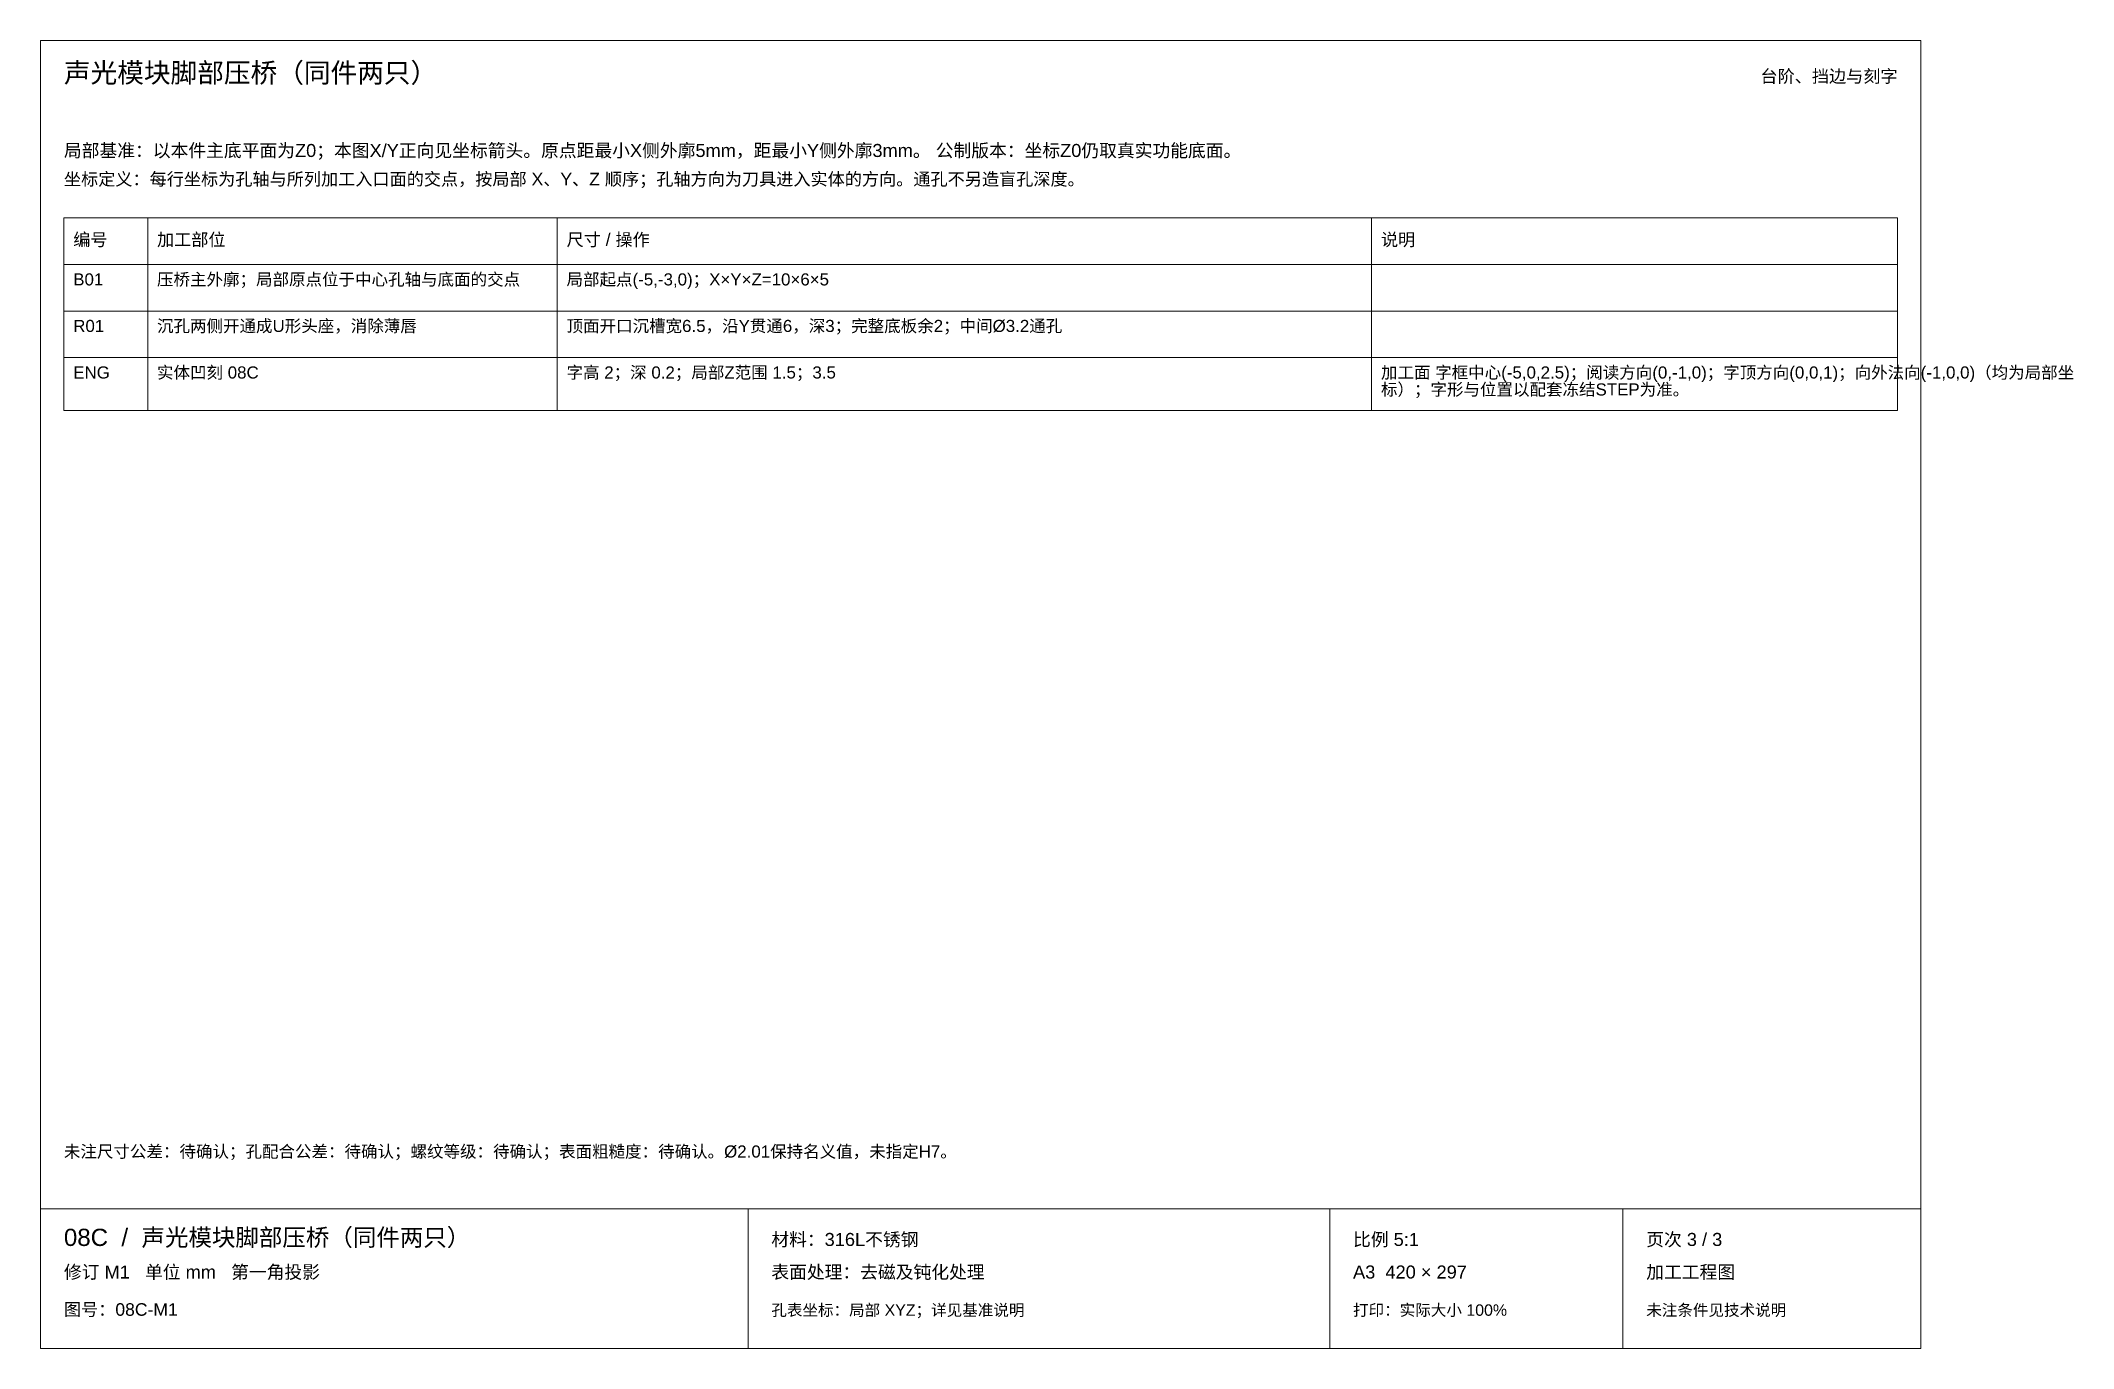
# Paper-space layout '03_孔表及加工说明' of a CAD drawing. Header units: millimetres. Extents: x 8 to 445, y 8 to 289.
import ezdxf
from ezdxf.enums import TextEntityAlignment as Align

# ---------------------------------------------------------------- set-up
doc = ezdxf.new("R2010")
doc.units = ezdxf.units.MM
doc.layers.add('ANNOTATIONS', color=7, linetype='CONTINUOUS', lineweight=18)
doc.styles.add('CJK', font='Arial Unicode.ttf')

psp = doc.layouts.new('03_孔表及加工说明')

# ---------------------------------------------------------------- linework, layer by layer
at = {"layer": 'ANNOTATIONS'}
for p, q in [((412, 289), (8, 289)), ((8, 289), (8, 8)), ((412, 8), (412, 289)), ((31, 250.9), (13, 250.9)), ((13, 250.9), (13, 240.9)), ((31, 240.9), (31, 250.9)), ((119, 250.9), (31, 250.9)), ((31, 250.9), (31, 240.9)), ((119, 240.9), (119, 250.9)), ((294, 250.9), (119, 250.9)), ((119, 250.9), (119, 240.9)), ((294, 240.9), (294, 250.9)), ((407, 250.9), (294, 250.9)), ((294, 250.9), (294, 240.9)), ((407, 240.9), (407, 250.9)), ((13, 240.9), (31, 240.9)), ((31, 240.9), (13, 240.9)), ((13, 240.9), (13, 230.9)), ((31, 240.9), (119, 240.9)), ((31, 230.9), (31, 240.9)), ((119, 240.9), (31, 240.9)), ((31, 240.9), (31, 230.9)), ((119, 240.9), (294, 240.9)), ((119, 230.9), (119, 240.9)), ((294, 240.9), (119, 240.9)), ((119, 240.9), (119, 230.9)), ((294, 240.9), (407, 240.9)), ((294, 230.9), (294, 240.9)), ((407, 240.9), (294, 240.9)), ((294, 240.9), (294, 230.9)), ((407, 230.9), (407, 240.9)), ((13, 230.9), (31, 230.9)), ((31, 230.9), (13, 230.9)), ((13, 230.9), (13, 220.9)), ((31, 230.9), (119, 230.9)), ((31, 220.9), (31, 230.9)), ((119, 230.9), (31, 230.9)), ((31, 230.9), (31, 220.9)), ((119, 230.9), (294, 230.9)), ((119, 220.9), (119, 230.9)), ((294, 230.9), (119, 230.9)), ((119, 230.9), (119, 220.9)), ((294, 230.9), (407, 230.9)), ((294, 220.9), (294, 230.9)), ((407, 230.9), (294, 230.9)), ((294, 230.9), (294, 220.9)), ((407, 220.9), (407, 230.9)), ((13, 220.9), (31, 220.9)), ((31, 220.9), (13, 220.9)), ((13, 220.9), (13, 209.5)), ((31, 220.9), (119, 220.9)), ((31, 209.5), (31, 220.9)), ((119, 220.9), (31, 220.9)), ((31, 220.9), (31, 209.5)), ((119, 220.9), (294, 220.9)), ((119, 209.5), (119, 220.9)), ((294, 220.9), (119, 220.9)), ((119, 220.9), (119, 209.5)), ((294, 220.9), (407, 220.9)), ((294, 209.5), (294, 220.9)), ((407, 220.9), (294, 220.9)), ((294, 220.9), (294, 209.5)), ((407, 209.5), (407, 220.9)), ((13, 209.5), (31, 209.5)), ((31, 209.5), (119, 209.5)), ((119, 209.5), (294, 209.5)), ((294, 209.5), (407, 209.5)), ((8, 38), (412, 38)), ((160, 8), (160, 38)), ((285, 8), (285, 38)), ((348, 8), (348, 38)), ((8, 8), (412, 8))]:
    psp.add_line(p, q, dxfattribs=at)

# ---------------------------------------------------------------- texts
at = {"layer": 'ANNOTATIONS', "style": 'CJK'}
for s, height, p in [('声光模块脚部压桥（同件两只）', 4.2, (13, 280)), ('局部基准：以本件主底平面为Z0；本图X/Y正向见坐标箭头。原点距最小X侧外廓5mm，距最小Y侧外廓3mm。 公制版本：坐标Z0仍取真实功能底面。', 2.8, (13, 264)), ('坐标定义：每行坐标为孔轴与所列加工入口面的交点，按局部 X、Y、Z 顺序；孔轴方向为刀具进入实体的方向。通孔不另造盲孔深度。', 2.7, (13, 257.9)), ('编号', 2.7, (15, 244.9)), ('加工部位', 2.7, (33, 244.9)), ('尺寸 / 操作', 2.7, (121, 244.9)), ('说明', 2.7, (296, 244.9)), ('B01', 2.6, (15, 236.4)), ('压桥主外廓；局部原点位于中心孔轴与底面的交点', 2.6, (33, 236.4)), ('局部起点(-5,-3,0)；X×Y×Z=10×6×5', 2.6, (121, 236.4)), ('R01', 2.6, (15, 226.4)), ('沉孔两侧开通成U形头座，消除薄唇', 2.6, (33, 226.4)), ('顶面开口沉槽宽6.5，沿Y贯通6，深3；完整底板余2；中间Ø3.2通孔', 2.6, (121, 226.4)), ('ENG', 2.6, (15, 216.4)), ('实体凹刻 08C', 2.6, (33, 216.4)), ('字高 2；深 0.2；局部Z范围 1.5；3.5', 2.6, (121, 216.4)), ('加工面 字框中心(-5,0,2.5)；阅读方向(0,-1,0)；字顶方向(0,0,1)；向外法向(-1,0,0)（均为局部坐', 2.6, (296, 216.4)), ('标）；字形与位置以配套冻结STEP为准。', 2.6, (296, 212.75)), ('未注尺寸公差：待确认；孔配合公差：待确认；螺纹等级：待确认；表面粗糙度：待确认。Ø2.01保持名义值，未指定H7。', 2.6, (13, 49)), ('08C  /  声光模块脚部压桥（同件两只）', 3.7, (13, 30)), ('材料：316L不锈钢', 2.8, (165, 30)), ('比例 5:1', 2.8, (290, 30)), ('页次 3 / 3', 2.8, (353, 30)), ('修订 M1   单位 mm   第一角投影', 2.8, (13, 23)), ('表面处理：去磁及钝化处理', 2.8, (165, 23)), ('A3  420 × 297', 2.8, (290, 23)), ('加工工程图', 2.8, (353, 23)), ('图号：08C-M1', 2.7, (13, 15)), ('孔表坐标：局部 XYZ；详见基准说明', 2.45, (165, 15)), ('打印：实际大小 100%', 2.45, (290, 15)), ('未注条件见技术说明', 2.45, (353, 15))]:
    psp.add_text(s, height=height, dxfattribs=at).set_placement(p)
psp.add_text('台阶、挡边与刻字', height=2.7, dxfattribs=at).set_placement((407, 280), align=Align.RIGHT)

doc.saveas('drawing.dxf')
